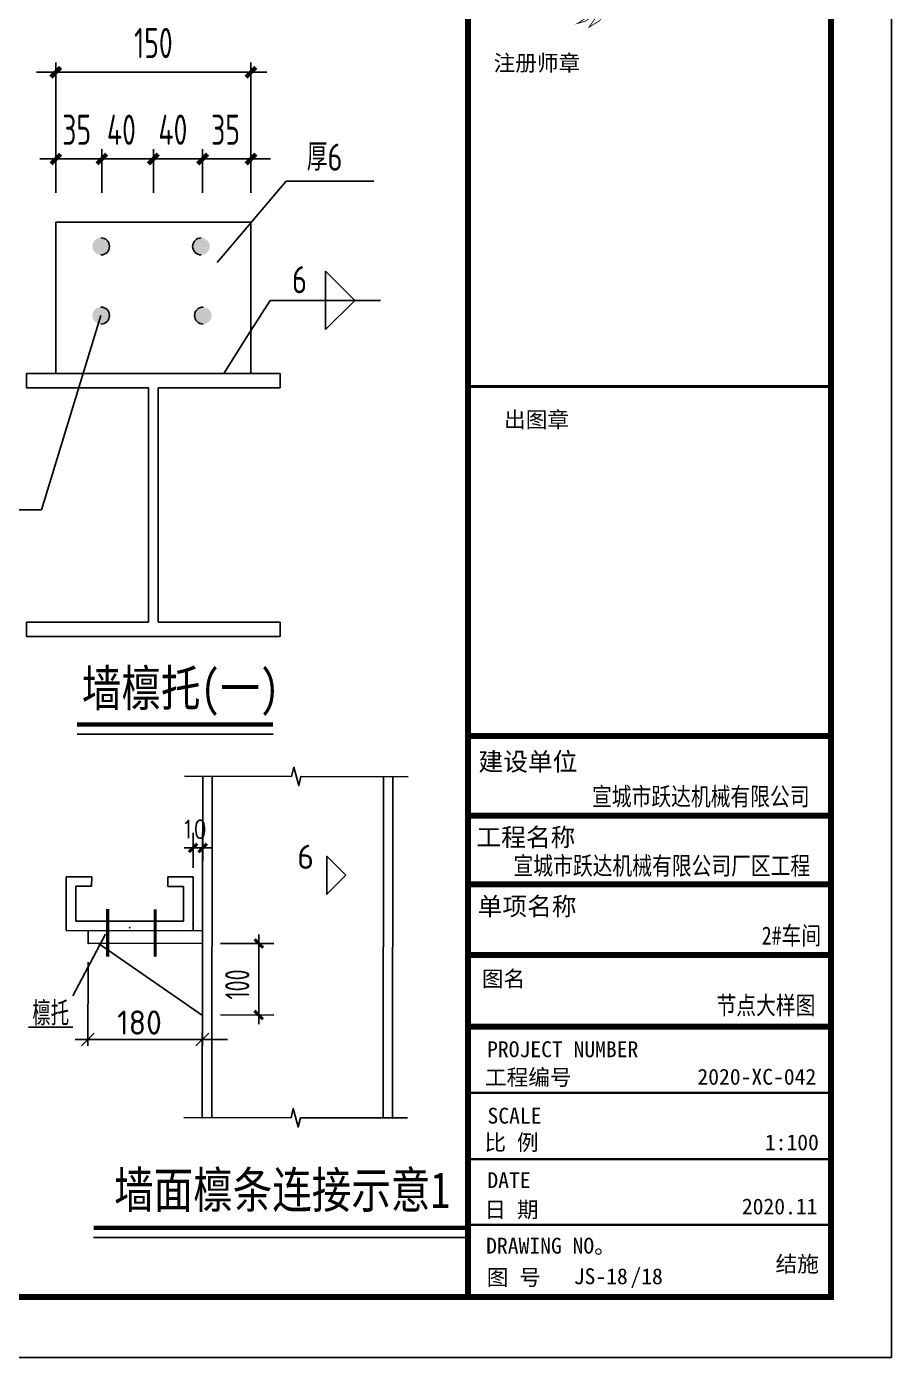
# Model space of a CAD drawing. Extents: x 69728788 to 150163257, y 20675998 to 43663798.
# Drawn here: x 75116666 to 75130986, y 20675998 to 20698041 of the extents above; entities that cross this region are included whole.
import ezdxf
from ezdxf.enums import TextEntityAlignment as Align

# ---------------------------------------------------------------- set-up
doc = ezdxf.new("R2010")
doc.units = 0
doc.header["$LTSCALE"] = 1000
doc.header["$MEASUREMENT"] = 0
doc.layers.get('0').update_dxf_attribs({"linetype": 'CONTINUOUS'})
doc.layers.get('DEFPOINTS').update_dxf_attribs({"linetype": 'CONTINUOUS'})
for name, color, linetype in [('AXIS', 3, 'CONTINUOUS'), ('PUB_DIM', 3, 'CONTINUOUS'), ('PUB_TEXT', 7, 'CONTINUOUS'), ('PUB_TITLE', 4, 'CONTINUOUS'), ('TEXT', 7, 'CONTINUOUS'), ('图框', 253, 'CONTINUOUS'), ('线线', 150, 'CONTINUOUS')]:
    doc.layers.add(name, color=color, linetype=linetype)
doc.styles.add('-楷体_GB2312', font='', dxfattribs={"width": 0.8})
doc.styles.add('-黑体', font='simhei.ttf')
doc.styles.add('CPX', font='atssdeng.shx', dxfattribs={"width": 0.8, "bigfont": 'atssdchn.shx'})
doc.styles.add('DIM_FONT', font='SIMPLEX.shx', dxfattribs={"width": 0.8})
doc.styles.add('TSSD_NORMAL', font='tssdeng.shx', dxfattribs={"bigfont": 'tssdchn.shx'})
doc.styles.add('TSSD_Rein', font='atssdeng.shx', dxfattribs={"width": 0.7, "bigfont": 'atssdchn.shx'})
doc.styles.add('宋体', font='', dxfattribs={"width": 0.8})
doc.styles.add('黑体', font='simhei.ttf', dxfattribs={"width": 0.6, "height": 4.3})
doc.styles.get('-楷体_GB2312').set_extended_font_data('SimSun')
doc.styles.get('宋体').set_extended_font_data('SimSun')
doc.dimstyles.new('DIMN$0', dxfattribs={"dimtxt": 300, "dimasz": 1, "dimexe": 250, "dimexo": 300, "dimgap": 150, "dimtad": 1, "dimdec": 0, "dimdsep": 46, "dimtxsty": 'DIM_FONT', "dimblk": '_DIMX', "dimcen": 2.5, "dimclrt": 7, "dimadec": 0, "dimazin": 0, "dimtfac": 1, "dimtdec": 0, "dimtix": 1, "dimtmove": 2, "dimatfit": 3, "dimldrblk": '_DIMX', "dimfxl": 1, "dimtolj": 1, "dimtzin": 0, "dimarcsym": 0})

# ---------------------------------------------------------------- blocks, each defined once
blk = doc.blocks.new('_DIMX')
blk.add_line((-150, 0), (150, 0))
at = {"const_width": 50}
blk.add_lwpolyline([(-70, -70), (70, 70)], dxfattribs=at)
blk = doc.blocks.new('*D7980')
at = {"layer": 'DEFPOINTS', "color": 0}
for p in [(75119580, 20684436), (75119423, 20683806), (75119580, 20683806)]:
    blk.add_point(p, dxfattribs=at)
at = {"layer": 'PUB_DIM', "color": 0, "lineweight": -2}
for p, q in [((75119423, 20684106), (75119423, 20684686)), ((75119580, 20684106), (75119580, 20684686)), ((75119422, 20684436), (75119421, 20684436)), ((75119423, 20684436), (75119580, 20684436)), ((75119581, 20684436), (75119582, 20684436))]:
    blk.add_line(p, q, dxfattribs=at)
blk.add_blockref('_DIMX', (75119423, 20684436), dxfattribs=at)
at = {"layer": 'PUB_DIM', "color": 0, "lineweight": -2, "rotation": 180}
blk.add_blockref('_DIMX', (75119580, 20684436), dxfattribs=at)
at = {"layer": 'PUB_DIM', "color": 7, "insert": (75119438, 20684746), "char_height": 300, "attachment_point": 5, "style": 'DIM_FONT'}
blk.add_mtext('\\A1;10', dxfattribs=at)
blk = doc.blocks.new('hui')
h = blk.add_hatch(color=256)
h.paths.add_polyline_path([(74395639, 22003696), (74395663, 22003679), (74395667, 22003630), (74395675, 22003538), (74395687, 22003513), (74395703, 22003522), (74395703, 22003553), (74395696, 22003618), (74395688, 22003678), (74395662, 22003699)])
h.paths.add_polyline_path([(74395556, 22003939), (74395591, 22003901), (74395638, 22003785), (74395686, 22003751), (74395675, 22003783), (74395650, 22003831), (74395625, 22003897), (74395602, 22003937), (74395573, 22003948)])
h.paths.add_polyline_path([(74395481, 22003829), (74395498, 22003834), (74395508, 22003812), (74395496, 22003801), (74395481, 22003804), (74395470, 22003788), (74395467, 22003777), (74395453, 22003764), (74395397, 22003741), (74395385, 22003735), (74395395, 22003724), (74395454, 22003735), (74395468, 22003732), (74395468, 22003710), (74395471, 22003632), (74395470, 22003616), (74395452, 22003634), (74395414, 22003649), (74395372, 22003644), (74395333, 22003630), (74395301, 22003600), (74395279, 22003568), (74395280, 22003545), (74395289, 22003520), (74395302, 22003520), (74395342, 22003514), (74395353, 22003535), (74395328, 22003535), (74395308, 22003543), (74395317, 22003574), (74395341, 22003607), (74395370, 22003626), (74395394, 22003629), (74395418, 22003630), (74395450, 22003612), (74395478, 22003596), (74395504, 22003607), (74395502, 22003629), (74395499, 22003699), (74395501, 22003735), (74395520, 22003744), (74395550, 22003738), (74395589, 22003750), (74395562, 22003760), (74395509, 22003762), (74395531, 22003787), (74395540, 22003818), (74395527, 22003851), (74395492, 22003859), (74395470, 22003849)])
h.paths.add_polyline_path([(74395563, 22004107), (74395522, 22004092), (74395462, 22003999), (74395380, 22003855), (74395359, 22003800), (74395361, 22003774), (74395398, 22003789), (74395416, 22003797), (74395406, 22003819), (74395405, 22003832), (74395516, 22004022), (74395555, 22004073), (74395569, 22004090)])
h.paths.add_polyline_path([(74395290, 22004049), (74395332, 22004041), (74395351, 22004021), (74395338, 22003992), (74395289, 22003924), (74395266, 22003894), (74395216, 22003866), (74395145, 22003832), (74395105, 22003816), (74395115, 22003796), (74395144, 22003796), (74395198, 22003823), (74395234, 22003823), (74395245, 22003810), (74395216, 22003757), (74395173, 22003698), (74395119, 22003663), (74395131, 22003645), (74395186, 22003664), (74395213, 22003652), (74395226, 22003593), (74395232, 22003560), (74395248, 22003564), (74395242, 22003584), (74395237, 22003640), (74395219, 22003670), (74395205, 22003683), (74395250, 22003752), (74395263, 22003791), (74395260, 22003828), (74395250, 22003841), (74395288, 22003870), (74395347, 22003943), (74395378, 22003987), (74395378, 22004020), (74395358, 22004059), (74395339, 22004063), (74395311, 22004060)])
h = blk.add_hatch(color=256)
h.paths.add_polyline_path([(74395012, 22002915), (74395058, 22002932), (74395139, 22002961), (74395181, 22002980), (74395231, 22002993), (74395260, 22003008), (74395294, 22003020), (74395316, 22003028), (74395354, 22003041), (74395372, 22003048), (74395382, 22003050), (74395384, 22003039), (74395379, 22003028), (74395388, 22003026), (74395394, 22003028), (74395410, 22003039), (74395419, 22003051), (74395428, 22003068), (74395420, 22003083), (74395401, 22003080), (74395359, 22003065), (74395281, 22003039), (74395185, 22003003), (74395125, 22002980), (74395037, 22002947), (74394986, 22002929), (74394979, 22002930), (74394954, 22002917), (74394937, 22002913), (74394933, 22002909), (74394913, 22002910), (74394911, 22002919), (74394907, 22002925), (74394897, 22002921), (74394891, 22002916), (74394874, 22002902), (74394871, 22002894), (74394874, 22002883), (74394883, 22002877), (74394906, 22002877), (74394969, 22002898)])
h.paths.add_polyline_path([(74395356, 22003211), (74395365, 22003215), (74395376, 22003218), (74395385, 22003224), (74395391, 22003228), (74395394, 22003234), (74395398, 22003240), (74395400, 22003252), (74395392, 22003262), (74395385, 22003259), (74395378, 22003251), (74395371, 22003246), (74395367, 22003254), (74395370, 22003259), (74395374, 22003267), (74395379, 22003276), (74395382, 22003284), (74395382, 22003291), (74395379, 22003296), (74395368, 22003298), (74395360, 22003297), (74395357, 22003293), (74395355, 22003285), (74395352, 22003278), (74395351, 22003267), (74395349, 22003259), (74395345, 22003245), (74395344, 22003235), (74395338, 22003227), (74395330, 22003224), (74395317, 22003215), (74395288, 22003203), (74395262, 22003194), (74395247, 22003187), (74395231, 22003180), (74395205, 22003174), (74395175, 22003172), (74395164, 22003168), (74395165, 22003156), (74395184, 22003154), (74395220, 22003159), (74395250, 22003169), (74395279, 22003178), (74395297, 22003188), (74395315, 22003195), (74395324, 22003199), (74395328, 22003195), (74395327, 22003185), (74395329, 22003174), (74395334, 22003165), (74395340, 22003164), (74395348, 22003168), (74395351, 22003175), (74395351, 22003189), (74395351, 22003202)])
h.paths.add_polyline_path([(74395305, 22002934), (74395305, 22002947), (74395304, 22002965), (74395312, 22002976), (74395325, 22002989), (74395323, 22002998), (74395307, 22003001), (74395296, 22002991), (74395289, 22002972), (74395284, 22002956), (74395285, 22002931), (74395284, 22002917), (74395282, 22002907), (74395289, 22002902), (74395299, 22002902), (74395310, 22002911), (74395319, 22002921), (74395335, 22002924), (74395356, 22002925), (74395364, 22002923), (74395373, 22002918), (74395377, 22002906), (74395374, 22002893), (74395377, 22002881), (74395384, 22002880), (74395392, 22002885), (74395395, 22002906), (74395390, 22002930), (74395376, 22002939), (74395350, 22002938), (74395319, 22002937)], flags=17)
h.paths.add_polyline_path([(74395295, 22002826), (74395305, 22002829), (74395328, 22002831), (74395328, 22002843), (74395318, 22002846), (74395300, 22002846), (74395292, 22002843), (74395279, 22002837), (74395268, 22002833), (74395264, 22002824), (74395268, 22002811), (74395274, 22002804), (74395284, 22002805), (74395286, 22002813)], flags=17)
h.paths.add_polyline_path([(74395250, 22002762), (74395256, 22002779), (74395256, 22002802), (74395253, 22002818), (74395241, 22002822), (74395234, 22002814), (74395231, 22002796), (74395226, 22002774), (74395226, 22002752), (74395234, 22002731), (74395239, 22002724), (74395256, 22002726), (74395269, 22002731), (74395279, 22002745), (74395289, 22002752), (74395296, 22002758), (74395305, 22002765), (74395316, 22002755), (74395314, 22002732), (74395308, 22002716), (74395306, 22002689), (74395301, 22002663), (74395296, 22002647), (74395301, 22002634), (74395315, 22002633), (74395329, 22002645), (74395353, 22002674), (74395378, 22002731), (74395411, 22002803), (74395457, 22002909), (74395486, 22002992), (74395491, 22003038), (74395469, 22002973), (74395432, 22002897), (74395407, 22002847), (74395373, 22002766), (74395356, 22002737), (74395334, 22002691), (74395321, 22002670), (74395322, 22002689), (74395327, 22002719), (74395333, 22002740), (74395331, 22002756), (74395323, 22002774), (74395312, 22002781), (74395300, 22002779), (74395283, 22002767), (74395274, 22002755), (74395263, 22002741), (74395251, 22002744)])
blk.add_hatch(color=256).paths.add_polyline_path([(74395578, 22002959), (74395570, 22002975), (74395575, 22002994), (74395585, 22003020), (74395598, 22003054), (74395616, 22003080), (74395642, 22003142), (74395647, 22003165), (74395647, 22003186), (74395646, 22003207), (74395638, 22003229), (74395619, 22003245), (74395616, 22003256), (74395613, 22003279), (74395612, 22003294), (74395614, 22003308), (74395619, 22003333), (74395611, 22003335), (74395599, 22003333), (74395584, 22003303), (74395570, 22003287), (74395558, 22003264), (74395550, 22003230), (74395542, 22003206), (74395542, 22003194), (74395549, 22003187), (74395550, 22003197), (74395561, 22003224), (74395568, 22003241), (74395578, 22003261), (74395584, 22003264), (74395590, 22003258), (74395604, 22003235), (74395613, 22003222), (74395627, 22003210), (74395631, 22003185), (74395624, 22003169), (74395619, 22003122), (74395588, 22003070), (74395569, 22003032), (74395547, 22002991), (74395550, 22002954), (74395556, 22002946), (74395567, 22002932), (74395615, 22002923), (74395644, 22002922), (74395657, 22002912), (74395663, 22002895), (74395661, 22002856), (74395653, 22002833), (74395645, 22002817), (74395633, 22002801), (74395612, 22002759), (74395607, 22002727), (74395583, 22002709), (74395586, 22002694), (74395593, 22002684), (74395601, 22002684), (74395609, 22002698), (74395627, 22002736), (74395643, 22002763), (74395666, 22002798), (74395680, 22002821), (74395687, 22002858), (74395687, 22002893), (74395669, 22002924), (74395655, 22002933), (74395625, 22002941), (74395610, 22002942), (74395589, 22002953)])
for points in [[(74395563, 22004107), (74395522, 22004092), (74395462, 22003999), (74395380, 22003855), (74395359, 22003800), (74395361, 22003774), (74395398, 22003789), (74395416, 22003797), (74395406, 22003819), (74395405, 22003832), (74395516, 22004022), (74395555, 22004073), (74395569, 22004090), (74395563, 22004107)], [(74395290, 22004049), (74395332, 22004041), (74395351, 22004021), (74395338, 22003992), (74395289, 22003924), (74395266, 22003894), (74395216, 22003866), (74395145, 22003832), (74395105, 22003816), (74395115, 22003796), (74395144, 22003796), (74395198, 22003823), (74395234, 22003823), (74395245, 22003810), (74395216, 22003757), (74395173, 22003698), (74395119, 22003663), (74395131, 22003645), (74395186, 22003664), (74395213, 22003652), (74395226, 22003593), (74395232, 22003560), (74395248, 22003564), (74395242, 22003584), (74395237, 22003640), (74395219, 22003670), (74395205, 22003683), (74395250, 22003752), (74395263, 22003791), (74395260, 22003828), (74395250, 22003841), (74395288, 22003870), (74395347, 22003943), (74395378, 22003987), (74395378, 22004020), (74395358, 22004059), (74395339, 22004063), (74395311, 22004060), (74395290, 22004049)], [(74395556, 22003939), (74395591, 22003901), (74395638, 22003785), (74395686, 22003751), (74395675, 22003783), (74395650, 22003831), (74395625, 22003897), (74395602, 22003937), (74395573, 22003948), (74395556, 22003939)], [(74395481, 22003829), (74395498, 22003834), (74395498, 22003834), (74395508, 22003812), (74395496, 22003801), (74395481, 22003804), (74395470, 22003788), (74395467, 22003777), (74395453, 22003764), (74395397, 22003741), (74395385, 22003735), (74395395, 22003724), (74395395, 22003724), (74395454, 22003735), (74395468, 22003732), (74395468, 22003710), (74395471, 22003632), (74395470, 22003616), (74395452, 22003634), (74395414, 22003649), (74395372, 22003644), (74395333, 22003630), (74395301, 22003600), (74395279, 22003568), (74395280, 22003545), (74395289, 22003520), (74395302, 22003520), (74395342, 22003514), (74395353, 22003535), (74395328, 22003535), (74395308, 22003543), (74395317, 22003574), (74395341, 22003607), (74395370, 22003626), (74395394, 22003629), (74395418, 22003630), (74395450, 22003612), (74395478, 22003596), (74395504, 22003607), (74395502, 22003629), (74395499, 22003699), (74395501, 22003735), (74395520, 22003744), (74395550, 22003738), (74395589, 22003750), (74395562, 22003760), (74395509, 22003762), (74395531, 22003787), (74395540, 22003818), (74395527, 22003851), (74395492, 22003859), (74395470, 22003849), (74395481, 22003829)], [(74395639, 22003696), (74395663, 22003679), (74395667, 22003630), (74395675, 22003538), (74395687, 22003513), (74395703, 22003522), (74395703, 22003553), (74395696, 22003618), (74395688, 22003678), (74395662, 22003699), (74395639, 22003696)], [(74395295, 22002826), (74395286, 22002813), (74395284, 22002805), (74395274, 22002804), (74395268, 22002811), (74395264, 22002824), (74395268, 22002833), (74395279, 22002837), (74395292, 22002843), (74395300, 22002846), (74395318, 22002846), (74395328, 22002843), (74395328, 22002831), (74395305, 22002829), (74395295, 22002826), (74395295, 22002826)]]:
    blk.add_lwpolyline(points)
for points, const_width in [([(74398644, 22004139), (74398678, 22004107), (74398693, 22004078), (74398669, 22004068), (74398643, 22004073), (74398637, 22004104), (74398649, 22004127)], 14), ([(74398542, 22003974), (74398618, 22003927), (74398667, 22003935), (74398676, 22003927), (74398633, 22003865), (74398581, 22003802), (74398532, 22003759), (74398440, 22003697), (74398345, 22003654), (74398209, 22003666), (74398203, 22003758), (74398264, 22003797), (74398395, 22003803), (74398518, 22003785), (74398623, 22003750), (74398679, 22003736), (74398699, 22003792), (74398709, 22003806), (74398751, 22003820), (74398778, 22003781)], 14), ([(74398822, 22004085), (74398829, 22004018), (74398823, 22003881), (74398821, 22003784), (74398818, 22003552), (74398815, 22003492), (74398816, 22003407), (74398823, 22003303), (74398823, 22003243), (74398819, 22003260), (74398818, 22003379), (74398825, 22003448)], 14), ([(74398496, 22003117), (74398436, 22003143), (74398437, 22003156), (74398468, 22003156), (74398570, 22003151), (74398618, 22003128), (74398632, 22003090), (74398603, 22003050), (74398536, 22002999), (74398450, 22002952), (74398388, 22002929), (74398329, 22002931), (74398300, 22002948), (74398313, 22002978), (74398370, 22003024), (74398445, 22003052), (74398529, 22003061), (74398577, 22003047), (74398591, 22003019), (74398580, 22002987), (74398549, 22002923), (74398510, 22002851), (74398446, 22002783), (74398401, 22002724), (74398380, 22002705), (74398373, 22002728), (74398446, 22002777), (74398526, 22002859), (74398692, 22002971), (74398739, 22003000)], 26), ([(74395495, 22002590), (74395498, 22002403), (74395494, 22002251), (74395492, 22002177), (74395482, 22002133)], 14), ([(74395177, 22002211), (74395252, 22002256), (74395400, 22002316), (74395549, 22002354), (74395521, 22002307), (74395331, 22002170), (74395400, 22002193), (74395523, 22002242), (74395540, 22002216), (74395409, 22002099), (74395238, 22001926), (74395115, 22001846), (74395252, 22001886), (74395427, 22002030), (74395514, 22002106), (74395426, 22001957), (74395306, 22001784), (74395482, 22001891), (74395613, 22002140), (74395703, 22002377), (74395777, 22002547)], 14), ([(74395356, 22002457), (74395414, 22002170), (74395431, 22002116), (74395443, 22002098)], 14)]:
    blk.add_lwpolyline(points, dxfattribs=dict(const_width=const_width))
for points in [[(74395231, 22003180), (74395205, 22003174), (74395175, 22003172), (74395164, 22003168), (74395165, 22003156), (74395184, 22003154), (74395220, 22003159), (74395250, 22003169), (74395279, 22003178), (74395297, 22003188), (74395315, 22003195), (74395324, 22003199), (74395324, 22003199), (74395328, 22003195), (74395327, 22003185), (74395329, 22003174), (74395334, 22003165), (74395340, 22003164), (74395348, 22003168), (74395351, 22003175), (74395351, 22003189), (74395351, 22003202), (74395356, 22003211), (74395365, 22003215), (74395376, 22003218), (74395385, 22003224), (74395391, 22003228), (74395394, 22003234), (74395398, 22003240), (74395400, 22003252), (74395392, 22003262), (74395385, 22003259), (74395378, 22003251), (74395371, 22003246), (74395371, 22003246), (74395371, 22003246), (74395367, 22003254), (74395370, 22003259), (74395374, 22003267), (74395379, 22003276), (74395382, 22003284), (74395382, 22003291), (74395379, 22003296), (74395368, 22003298), (74395360, 22003297), (74395357, 22003293), (74395355, 22003285), (74395352, 22003278), (74395351, 22003267), (74395349, 22003259), (74395345, 22003245), (74395344, 22003235), (74395338, 22003227), (74395330, 22003224), (74395317, 22003215), (74395288, 22003203), (74395262, 22003194), (74395247, 22003187), (74395231, 22003180)], [(74395578, 22003261), (74395568, 22003241), (74395561, 22003224), (74395550, 22003197), (74395549, 22003187), (74395542, 22003194), (74395542, 22003206), (74395550, 22003230), (74395558, 22003264), (74395570, 22003287), (74395584, 22003303), (74395599, 22003333), (74395611, 22003335), (74395619, 22003333), (74395614, 22003308), (74395612, 22003294), (74395613, 22003279), (74395616, 22003256), (74395619, 22003245), (74395638, 22003229), (74395646, 22003207), (74395647, 22003186), (74395647, 22003165), (74395642, 22003142), (74395616, 22003080), (74395598, 22003054), (74395585, 22003020), (74395575, 22002994), (74395570, 22002975), (74395578, 22002959), (74395589, 22002953), (74395610, 22002942), (74395625, 22002941), (74395655, 22002933), (74395669, 22002924), (74395687, 22002893), (74395687, 22002858), (74395680, 22002821), (74395666, 22002798), (74395643, 22002763), (74395627, 22002736), (74395609, 22002698), (74395601, 22002684), (74395593, 22002684), (74395586, 22002694), (74395583, 22002709), (74395607, 22002727), (74395612, 22002759), (74395633, 22002801), (74395645, 22002817), (74395653, 22002833), (74395661, 22002856), (74395663, 22002895), (74395657, 22002912), (74395644, 22002922), (74395615, 22002923), (74395567, 22002932), (74395556, 22002946), (74395550, 22002954), (74395547, 22002991), (74395569, 22003032), (74395588, 22003070), (74395619, 22003122), (74395624, 22003169), (74395631, 22003185), (74395627, 22003210), (74395613, 22003222), (74395604, 22003235), (74395590, 22003258), (74395584, 22003264), (74395578, 22003261)], [(74394979, 22002930), (74394954, 22002917), (74394937, 22002913), (74394933, 22002909), (74394913, 22002910), (74394911, 22002919), (74394907, 22002925), (74394897, 22002921), (74394891, 22002916), (74394874, 22002902), (74394871, 22002894), (74394874, 22002883), (74394883, 22002877), (74394906, 22002877), (74394969, 22002898), (74395012, 22002915), (74395058, 22002932), (74395139, 22002961), (74395181, 22002980), (74395231, 22002993), (74395260, 22003008), (74395294, 22003020), (74395316, 22003028), (74395354, 22003041), (74395372, 22003048), (74395382, 22003050), (74395384, 22003039), (74395379, 22003028), (74395388, 22003026), (74395394, 22003028), (74395410, 22003039), (74395419, 22003051), (74395428, 22003068), (74395420, 22003083), (74395401, 22003080), (74395359, 22003065), (74395281, 22003039), (74395185, 22003003), (74395125, 22002980), (74395037, 22002947), (74394986, 22002929), (74394979, 22002930)], [(74395226, 22002752), (74395226, 22002774), (74395231, 22002796), (74395234, 22002814), (74395241, 22002822), (74395253, 22002818), (74395256, 22002802), (74395256, 22002779), (74395250, 22002762), (74395251, 22002744), (74395263, 22002741), (74395274, 22002755), (74395283, 22002767), (74395300, 22002779), (74395312, 22002781), (74395323, 22002774), (74395331, 22002756), (74395333, 22002740), (74395327, 22002719), (74395322, 22002689), (74395321, 22002670), (74395334, 22002691), (74395356, 22002737), (74395373, 22002766), (74395407, 22002847), (74395432, 22002897), (74395469, 22002973), (74395491, 22003038), (74395486, 22002992), (74395457, 22002909), (74395411, 22002803), (74395378, 22002731), (74395353, 22002674), (74395329, 22002645), (74395315, 22002633), (74395301, 22002634), (74395296, 22002647), (74395301, 22002663), (74395306, 22002689), (74395308, 22002716), (74395314, 22002732), (74395314, 22002732), (74395316, 22002755), (74395305, 22002765), (74395296, 22002758), (74395289, 22002752), (74395279, 22002745), (74395269, 22002731), (74395256, 22002726), (74395239, 22002724), (74395234, 22002731), (74395226, 22002752)], [(74395305, 22002947), (74395304, 22002965), (74395312, 22002976), (74395325, 22002989), (74395323, 22002998), (74395307, 22003001), (74395296, 22002991), (74395289, 22002972), (74395284, 22002956), (74395285, 22002931), (74395284, 22002917), (74395282, 22002907), (74395289, 22002902), (74395299, 22002902), (74395310, 22002911), (74395319, 22002921), (74395335, 22002924), (74395356, 22002925), (74395364, 22002923), (74395373, 22002918), (74395377, 22002906), (74395374, 22002893), (74395377, 22002881), (74395384, 22002880), (74395392, 22002885), (74395395, 22002906), (74395390, 22002930), (74395376, 22002939), (74395350, 22002938), (74395319, 22002937), (74395305, 22002934), (74395305, 22002947)]]:
    blk.add_lwpolyline(points, close=True)

msp = doc.modelspace()

# ---------------------------------------------------------------- hatches: boundary and pattern name
h = msp.add_hatch(color=7)
edge = h.paths.add_edge_path()
edge.add_ellipse((75117897, 20694400.5), major_axis=(100, 100), ratio=1, start_angle=45, end_angle=225)
edge.add_ellipse((75117897, 20694400.5), major_axis=(100, 100), ratio=1, start_angle=225, end_angle=405)
edge = h.paths.add_edge_path()
edge.add_ellipse((75117897, 20693254.9), major_axis=(100, 100), ratio=1, start_angle=225, end_angle=405)
edge.add_ellipse((75117897, 20693254.9), major_axis=(100, 100), ratio=1, start_angle=45, end_angle=225)
edge = h.paths.add_edge_path()
edge.add_ellipse((75119588, 20693254.9), major_axis=(100, 100), ratio=1, start_angle=225, end_angle=405)
edge.add_ellipse((75119588, 20693254.9), major_axis=(100, 100), ratio=1, start_angle=45, end_angle=225)
edge = h.paths.add_edge_path()
edge.add_ellipse((75119556.9, 20694400.5), major_axis=(100, 100), ratio=1, start_angle=45, end_angle=225)
edge.add_ellipse((75119556.9, 20694400.5), major_axis=(100, 100), ratio=1, start_angle=225, end_angle=405)
h = msp.add_hatch(color=7)
edge = h.paths.add_edge_path()
edge.add_ellipse((75117897, 20694400.5), major_axis=(100, 100), ratio=1, start_angle=45, end_angle=225)
edge.add_ellipse((75117897, 20694400.5), major_axis=(100, 100), ratio=1, start_angle=225, end_angle=405)
edge = h.paths.add_edge_path()
edge.add_ellipse((75117897, 20693254.9), major_axis=(100, 100), ratio=1, start_angle=225, end_angle=405)
edge.add_ellipse((75117897, 20693254.9), major_axis=(100, 100), ratio=1, start_angle=45, end_angle=225)
edge = h.paths.add_edge_path()
edge.add_ellipse((75119588, 20693254.9), major_axis=(100, 100), ratio=1, start_angle=225, end_angle=405)
edge.add_ellipse((75119588, 20693254.9), major_axis=(100, 100), ratio=1, start_angle=45, end_angle=225)
edge = h.paths.add_edge_path()
edge.add_ellipse((75119556.9, 20694400.5), major_axis=(100, 100), ratio=1, start_angle=45, end_angle=225)
edge.add_ellipse((75119556.9, 20694400.5), major_axis=(100, 100), ratio=1, start_angle=225, end_angle=405)

# ---------------------------------------------------------------- linework, layer by layer
at = {"color": 7}
for p, q in [((75117149.6, 20695286.2), (75117149.6, 20697446.4)), ((75120381, 20695286.2), (75120381, 20697446.4)), ((75116828.1, 20697284.9), (75120641.9, 20697284.9)), ((75116884.4, 20695848), (75120704.1, 20695848)), ((75117912.4, 20695286.2), (75117912.4, 20696009.6)), ((75118765.3, 20695286.2), (75118765.3, 20696009.6)), ((75119580.7, 20695286.2), (75119580.7, 20696009.6)), ((75119823.3, 20694132.9), (75120965.3, 20695482.8)), ((75122413.1, 20695482.8), (75120965.3, 20695482.8)), ((75117149.6, 20694801.5), (75117149.6, 20692297.2)), ((75120381, 20694801.5), (75120381, 20692297.2)), ((75121616.4, 20693990.9), (75121616.4, 20693021.5)), ((75122101.1, 20693506.2), (75121616.4, 20693990.9)), ((75120283.4, 20692857), (75120700.8, 20693506.2)), ((75120700.8, 20693506.2), (75122524.9, 20693506.2)), ((75121616.4, 20693021.5), (75122101.1, 20693506.2)), ((75116914, 20690037.2), (75117897, 20693254.9)), ((75119933.3, 20692297.2), (75120283.4, 20692857)), ((75116666.2, 20692297.2), (75120864.4, 20692297.2)), ((75116666.2, 20692058.7), (75116666.2, 20692297.2)), ((75120864.4, 20692058.7), (75120864.4, 20692297.2)), ((75118684.5, 20692058.7), (75116666.2, 20692058.7)), ((75118684.5, 20688177.9), (75118684.5, 20692058.7)), ((75120864.4, 20692058.7), (75118846.1, 20692058.7)), ((75118846.1, 20692058.7), (75118846.1, 20688177.9)), ((75116914, 20690037.2), (75115017, 20690037.2)), ((75116666.2, 20688177.9), (75116666.2, 20687939.3)), ((75118684.5, 20688177.9), (75116666.2, 20688177.9)), ((75120864.4, 20688177.9), (75118846.1, 20688177.9)), ((75120864.4, 20688177.9), (75120864.4, 20687939.3)), ((75116666.2, 20687939.3), (75120864.4, 20687939.3)), ((75120746.2, 20686321.5), (75117502.9, 20686321.5)), ((75123990.6, 20677981.5), (75117773.4, 20677981.5))]:
    msp.add_line(p, q, dxfattribs=at)
at = {"color": 7, "linetype": 'Continuous'}
msp.add_line((75120381, 20694801.5), (75117149.6, 20694801.5), dxfattribs=at)
at = {"color": 7, "const_width": 72.7}
for points in [[(75117068.8, 20697204.1), (75117230.4, 20697365.6)], [(75117068.8, 20697204.1), (75117230.4, 20697365.6)], [(75120300.2, 20697204.1), (75120461.8, 20697365.6)], [(75120300.2, 20697204.1), (75120461.8, 20697365.6)], [(75117068.8, 20695767.3), (75117230.4, 20695928.8)], [(75117068.8, 20695767.3), (75117230.4, 20695928.8)], [(75117831.6, 20695767.3), (75117993.1, 20695928.8)], [(75117831.6, 20695767.3), (75117993.1, 20695928.8)], [(75118684.5, 20695767.3), (75118846.1, 20695928.8)], [(75118684.5, 20695767.3), (75118846.1, 20695928.8)], [(75119499.9, 20695767.3), (75119661.4, 20695928.8)], [(75119499.9, 20695767.3), (75119661.4, 20695928.8)], [(75120300.2, 20695767.3), (75120461.8, 20695928.8)], [(75120300.2, 20695767.3), (75120461.8, 20695928.8)], [(75120746.2, 20686483.1), (75117502.9, 20686483.1)], [(75120746.2, 20686483.1), (75117502.9, 20686483.1)], [(75123990.6, 20678143.1), (75117773.4, 20678143.1)]]:
    msp.add_lwpolyline(points, dxfattribs=at)
at = {"color": 7}
for centre, start, end in [((75117897, 20694400.5), 270, 90), ((75119556.9, 20694400.5), 90, 270), ((75117897, 20693254.9), 270, 90), ((75119588, 20693254.9), 90, 270)]:
    msp.add_arc(centre, 141.4, start, end, dxfattribs=at)
at = {"layer": 'AXIS', "color": 7, "linetype": 'Continuous'}
for p, q in [((75119582.4, 20685622.9), (75119575, 20679971.1)), ((75119739.9, 20685622.7), (75119732.5, 20679970.8)), ((75122574.9, 20685617.5), (75122567.5, 20679965.7)), ((75122732.4, 20685617.3), (75122725, 20679965.4)), ((75117321.6, 20683067.1), (75117323.2, 20683959.6)), ((75117743.2, 20683958.8), (75117323.2, 20683959.6)), ((75117742.9, 20683801.3), (75117743.2, 20683958.8)), ((75119002.9, 20683799.1), (75119003.2, 20683956.6)), ((75119423.2, 20683955.8), (75119003.2, 20683956.6)), ((75119421.6, 20683063.3), (75119423.2, 20683955.8)), ((75117479.4, 20683224.3), (75117480.4, 20683801.8)), ((75117742.9, 20683801.3), (75117480.4, 20683801.8)), ((75119265.4, 20683798.6), (75119002.9, 20683799.1)), ((75119264.4, 20683221.1), (75119265.4, 20683798.6)), ((75119159.1, 20683063.8), (75117321.6, 20683067.1)), ((75117479.4, 20683224.3), (75119264.4, 20683221.1)), ((75117686.6, 20683066.4), (75117686.2, 20682856.4)), ((75119579.1, 20683063), (75117686.6, 20683066.4)), ((75117971.4, 20683007.5), (75117431.5, 20681984.1)), ((75119578.7, 20682853), (75117686.2, 20682856.4)), ((75117857, 20682856.1), (75119576.6, 20681660.3)), ((75117683.9, 20682541.4), (75117681.4, 20681160.2)), ((75119578.1, 20682538), (75119575.7, 20681156.8)), ((75119578.1, 20682538), (75119575.7, 20681156.8)), ((75119576.6, 20681660.3), (75119576.6, 20681670.8)), ((75117431.5, 20681467.1), (75116698.9, 20681467.1)), ((75117576.4, 20681160.4), (75117786.8, 20681370)), ((75119470.7, 20681157), (75119681, 20681366.6)), ((75119470.7, 20681157), (75119681, 20681366.6)), ((75117471.6, 20681265.6), (75119989.8, 20681261.1))]:
    msp.add_line(p, q, dxfattribs=at)
for points in [[(75119277.6, 20685623.5), (75121051.7, 20685620.3), (75121089.9, 20685772.4), (75121170.9, 20685467.9), (75121209.2, 20685620), (75122983.2, 20685616.8)], [(75119270.2, 20679971.6), (75121044.2, 20679968.4), (75121082.5, 20680120.5), (75121163.5, 20679816.1), (75121201.7, 20679968.2), (75122975.8, 20679965)]]:
    msp.add_lwpolyline(points, dxfattribs=at)
msp.add_lwpolyline([(75121950, 20683985.2), (75121634.7, 20684299.8), (75121635.4, 20683669.8)], close=True, dxfattribs=at)
msp.add_lwpolyline([(75119579.1, 20683063, 0, 105, 0), (75119965.9, 20683334.4, 0, 0, 0), (75120891.5, 20683984, 0, 0, 0), (75120891.5, 20683984, 0, 0, 0), (75122160, 20683985.4, 0, 0, 0)], format="xyseb", dxfattribs=at)
at = {"layer": 'AXIS', "color": 7, "linetype": 'Continuous', "const_width": 52.5}
for points in [[(75118008, 20683422.6), (75118006.6, 20682637.7)], [(75118795.5, 20683421.1), (75118794.1, 20682636.3)]]:
    msp.add_lwpolyline(points, dxfattribs=at)
at = {"layer": 'AXIS', "color": 7, "linetype": 'Continuous'}
for p in [(75118371.7, 20683117.7), (75118371.7, 20683117.7), (75119421.8, 20683168.3), (75119421.8, 20683168.3), (75117686.2, 20682856.4), (75119575, 20679971.1), (75119575, 20679971.1), (75121149.8, 20679867.5), (75121149.8, 20679867.5), (75122725, 20679965.4)]:
    msp.add_point(p, dxfattribs=at)
at = {"layer": 'PUB_DIM', "color": 7, "linetype": 'Continuous'}
for p, q in [((75119878.7, 20682853.4), (75120761.8, 20682851.8)), ((75120509.7, 20681670.2), (75120511.8, 20682851.3)), ((75119876.6, 20681670.3), (75120759.7, 20681668.7))]:
    msp.add_line(p, q, dxfattribs=at)
at = {"layer": 'PUB_TITLE'}
msp.add_lwpolyline([(75041786, 20675997.7), (75130986, 20675997.7), (75130986, 20717997.7), (75041786, 20717997.7)], close=True, dxfattribs=at)
at = {"layer": 'PUB_TITLE', "const_width": 100}
msp.add_lwpolyline([(75044286, 20676997.7), (75129986, 20676997.7), (75129986, 20716997.7), (75044286, 20716997.7)], close=True, dxfattribs=at)
at = {"layer": '图框', "color": 4}
for points, const_width in [([(75123976.7, 20716997.7), (75123976.7, 20676997.7)], 98.6), ([(75123976.7, 20716997.7), (75123976.7, 20676997.7)], 98.6), ([(75123976.7, 20686289), (75129964.1, 20686289)], 99.6), ([(75123976.7, 20684972), (75129966, 20684972)], 99.6), ([(75123976.7, 20683832.6), (75129986, 20683832.6)], 99.6), ([(75123976.7, 20682661.9), (75129986, 20682661.9)], 99.6), ([(75123976.7, 20681477.3), (75129986, 20681477.3)], 99.6), ([(75123976.7, 20680378.5), (75129986, 20680378.5)], 40.3), ([(75123976.7, 20679281.5), (75129986, 20679281.5)], 40.3), ([(75123976.7, 20678192.9), (75129986, 20678192.9)], 40.3)]:
    msp.add_lwpolyline(points, dxfattribs=dict(at, const_width=const_width))
at = {"layer": '图框', "color": 0, "const_width": 50}
msp.add_lwpolyline([(75123976.7, 20692080.1), (75129986, 20692080.1)], dxfattribs=at)

# ---------------------------------------------------------------- block references
at = {"layer": 'PUB_DIM', "color": 7, "linetype": 'Continuous'}
for p, rotation in [((75120511.8, 20682852.3), 89.89682652173431), ((75120509.7, 20681669.2), 269.8968265217343)]:
    msp.add_blockref('_DIMX', p, dxfattribs=dict(at, rotation=rotation))
at = {"layer": '线线'}
msp.add_blockref('hui', (730673.9, -1303752.2), dxfattribs=at)

# ---------------------------------------------------------------- texts
at = {"color": 7, "style": 'TSSD_Rein', "width": 0.7}
for s, p in [('150', (75118765.3, 20697769.6)), ('150', (75118765.3, 20697769.6)), ('35', (75117495.3, 20696332.7)), ('35', (75117495.3, 20696332.7)), ('40', (75118235.5, 20696332.7)), ('40', (75118235.5, 20696332.7)), ('40', (75119088.4, 20696332.7)), ('40', (75119088.4, 20696332.7)), ('35', (75119960.2, 20696332.7)), ('35', (75119960.2, 20696332.7))]:
    msp.add_text(s, height=500, dxfattribs=at).set_placement(p, align=Align.MIDDLE_CENTER)
at = {"insert": (75126112.8, 20685140.6), "char_height": 1.667, "width": 29.39, "attachment_point": 1}
msp.add_mtext('宣城嘉怡纸箱包装有限公司', dxfattribs=at)
at = {"layer": 'AXIS', "color": 7, "linetype": 'Continuous', "style": 'TSSD_NORMAL'}
msp.add_text('6', height=400, rotation=0.09683, dxfattribs=at).set_placement((75121424.9, 20684089.6), align=Align.RIGHT)
at = {"layer": 'AXIS', "color": 7, "linetype": 'Continuous'}
for s, rotation, style, width, p in [('100', 90.09683, 'TSSD_NORMAL', 0.7, (75120354.5, 20681925.7)), ('檩托', 0.03657, 'CPX', 0.8, (75116761.1, 20681493.9))]:
    msp.add_text(s, height=400, rotation=rotation, dxfattribs=dict(at, style=style, width=width)).set_placement(p)
at = {"layer": 'AXIS', "color": 7, "linetype": 'Continuous', "style": 'TSSD_NORMAL'}
msp.add_text('180', height=400, rotation=0.09683, dxfattribs=at).set_placement((75118535.1, 20681544.6), align=Align.MIDDLE)
at = {"layer": 'PUB_TEXT', "style": 'TSSD_Rein', "width": 0.8}
msp.add_text('厚6', height=450, dxfattribs=at).set_placement((75121306.1, 20695653.1))
msp.add_text('厚6', height=450, dxfattribs=at).set_placement((75121306.1, 20695653.1))
msp.add_text('6', height=450, dxfattribs=at).set_placement((75121309.3, 20693624), align=Align.RIGHT)
msp.add_text('6', height=450, dxfattribs=at).set_placement((75121309.3, 20693624), align=Align.RIGHT)
at = {"layer": 'PUB_TEXT', "style": '-楷体_GB2312', "width": 0.8}
for s, p in [('墙檩托(一)', (75119217, 20687048.6)), ('墙檩托(一)', (75119217, 20687048.6)), ('墙面檩条连接示意1', (75120897.7, 20678785.2))]:
    msp.add_text(s, height=600, dxfattribs=at).set_placement(p, align=Align.MIDDLE)
at = {"layer": 'TEXT', "color": 3, "style": '-黑体', "width": 0.8}
for s, p in [('宣城市跃达机械有限公司', (75126028.4, 20685138.4)), ('宣城市跃达机械有限公司厂区工程', (75124729.1, 20683991.3)), ('2#车间', (75128840.2, 20682835.5)), ('节点大样图', (75128089.4, 20681679.4))]:
    msp.add_text(s, height=300.15, dxfattribs=at).set_placement(p)
at = {"layer": '图框', "color": 4}
for s, height, style, p in [('注册师章', 262.94, '黑体', (75124398.6, 20697306.5)), ('出图章', 262.94, '黑体', (75124571.9, 20691399.7)), ('建设单位', 300, '黑体', (75124148.4, 20685716.3)), ('工程名称', 300, '黑体', (75124115.2, 20684464.8)), ('单项名称', 300, '黑体', (75124135.2, 20683318.9)), ('图名', 262.94, '黑体', (75124204.4, 20682136.8)), ('工程编号', 262.94, '黑体', (75124255.9, 20680505.5)), ('2020-XC-042', 262.944, '宋体', (75127774.2, 20680514.6)), ('SCALE', 262.94, '黑体', (75124297.8, 20679870)), ('比 例', 262.94, '黑体', (75124247, 20679427.1)), ('1:100', 262.94, '宋体', (75128890.7, 20679428.1)), ('DATE', 262.94, '黑体', (75124296.4, 20678801.4)), ('日 期', 262.94, '黑体', (75124247, 20678314.2)), ('2020.11', 262.94, '宋体', (75128510.1, 20678366.6)), ('DRAWING NO。', 262.944, '黑体', (75124275.6, 20677716.7)), ('图 号', 262.94, '黑体', (75124284.4, 20677191.6))]:
    msp.add_text(s, height=height, dxfattribs=dict(at, style=style)).set_placement(p)
at = {"layer": '图框', "color": 0, "style": '黑体'}
msp.add_text('PROJECT NUMBER', height=262.944, dxfattribs=at).set_placement((75124291.3, 20680970.3))
at = {"layer": '图框', "color": 3, "style": '宋体'}
for s, p in [('结施', (75129067.9, 20677414.1)), ('JS-18', (75125726.6, 20677210)), ('/18', (75126664.3, 20677210))]:
    msp.add_text(s, height=262.94, dxfattribs=at).set_placement(p)

# ---------------------------------------------------------------- dimensions: what is measured, and where the dimension line sits
at = {"layer": 'PUB_DIM'}
dim = msp.add_linear_dim(base=(75119580.2, 20684436.3), p1=(75119423.2, 20683805.9), p2=(75119580.2, 20683805.7), text='10', dimstyle='DIMN$0', dxfattribs=at)
dim.commit()
dim.dimension.update_dxf_attribs({"geometry": '*D7980', "text_midpoint": (75119438, 20684746.3), "dimtype": 160})

doc.saveas('drawing.dxf')
